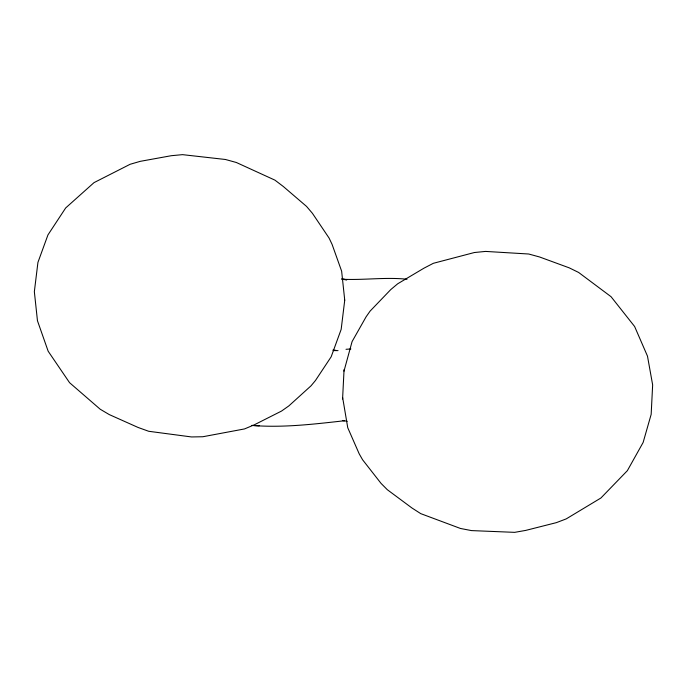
<?xml version="1.0" encoding="UTF-8"?>
<svg xmlns="http://www.w3.org/2000/svg" width="687" height="687" viewBox="0 0 687 687"><rect width="100%" height="100%" fill="white"/><g stroke="black" fill="none" stroke-linecap="round" stroke-linejoin="round"><path stroke-width="1.03" d="M343.981 371.16L352.087 341.576L366.111 316.793L370.104 311.099L390.783 289.57L397.713 283.774L424.008 268.153L433.351 263.301L474.382 252.524L485.58 251.416L528.707 254.01L539.561 256.972L569.24 267.853L578.634 272.456L611.061 296.707L634.625 326.505L647.48 356.132L652.65 384.918L651.164 414.364L643.126 442.471L627.36 470.672L600.91 498.006L566.208 518.9L556.393 522.635L525.778 530.39L514.675 532.348L471.505 530.596L460.47 528.466L420.736 513.636L411.917 507.968L387.331 489.711L381.01 483.347L362.607 459.792L359.198 453.832L347.751 427.726L342.65 397.575M342.581 399.001L344.067 369.623M346.008 349.297L350.877 348.962M333.152 350.568L338.038 350.619M252.06 425.442C283.035 427.941 313.976 424.137 344.659 420.727M344.453 420.607L342.418 420.504L347.227 421.286M251.768 425.408L259.197 425.811M407.03 279.231C385.218 276.964 363.311 280.356 341.551 279.205M343.663 279.48L346.695 279.849L341.937 278.682M332.997 350.009L336.02 350.379M344.737 300.176L341.164 329.374L331.168 356.793L315.427 380.555L311.013 385.836L288.866 405.897L281.515 411.075L254.199 424.867L244.503 428.937L202.811 436.743L191.536 436.949L148.701 431.281L138.061 427.451L109.259 414.579L100.182 409.212L69.567 382.685L48.167 351.229L37.459 320.743L34.35 291.683L37.931 262.408L47.944 234.928L65.686 207.946L94.025 182.622L130.126 164.279L140.217 161.351L171.278 155.709L182.527 154.652L225.456 159.487L236.337 162.493L274.92 180.131L283.336 186.52L306.539 206.409L312.413 213.305L329.082 238.063L332.079 244.357L341.637 271.176L344.737 300.176"/></g></svg>
